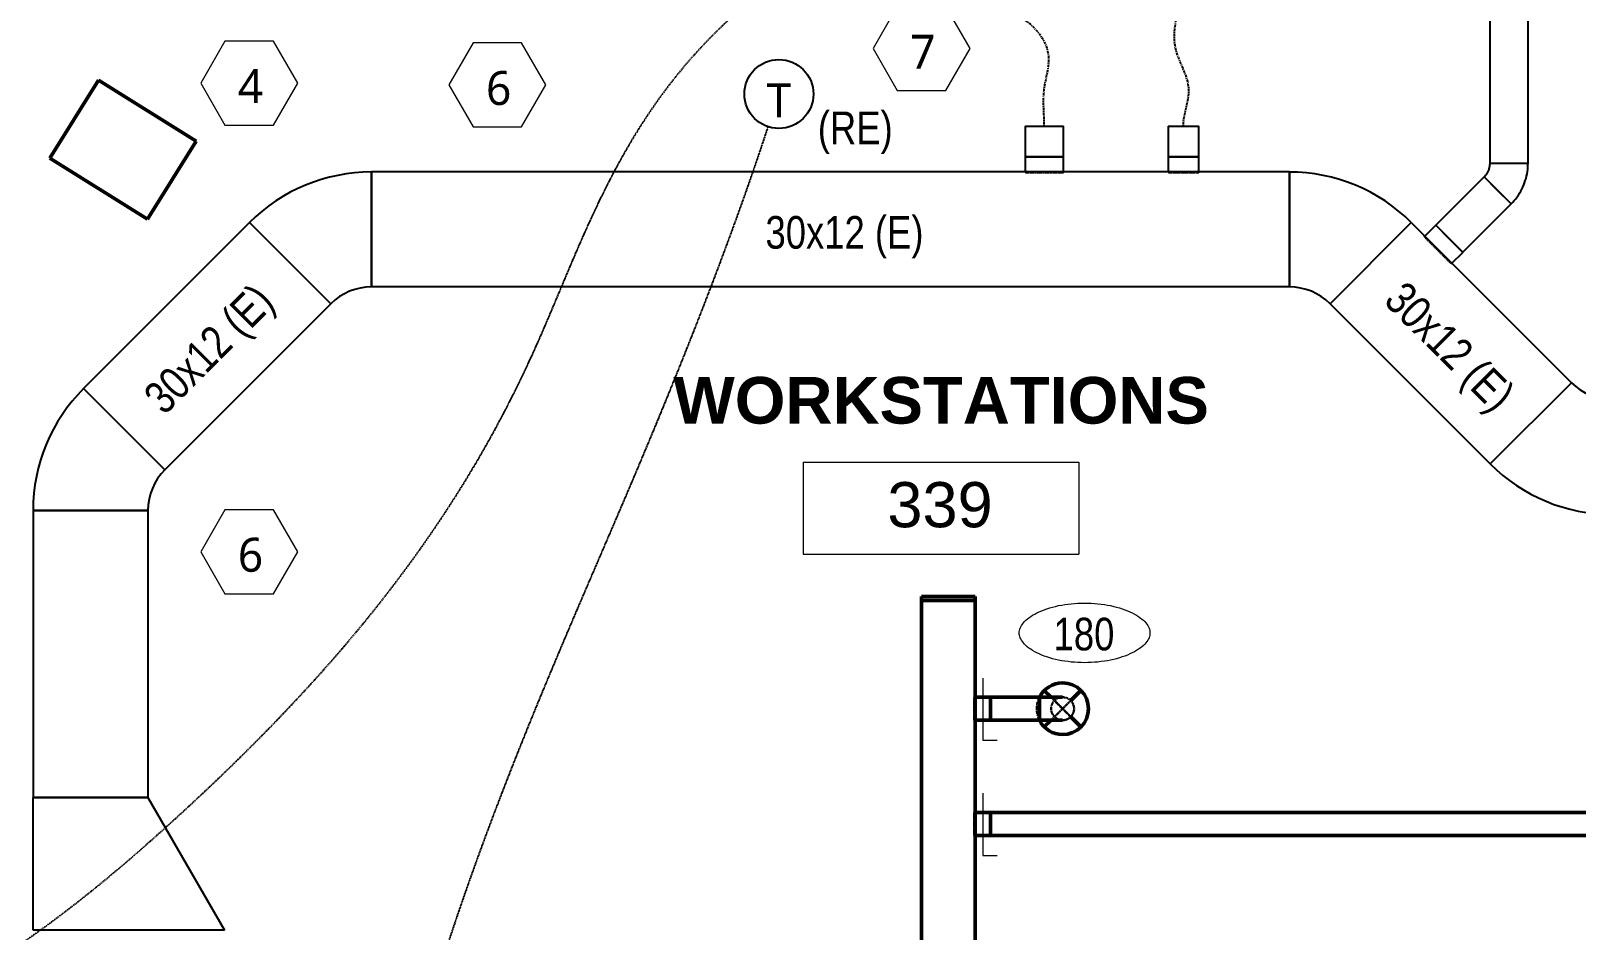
# Model space of a CAD drawing. Header units: inches. Extents: x 12453 to 15257, y -272 to 1517.
# Drawn here: x 12744.2 to 13147.6, y 471.5 to 706.3 of the extents above; entities that cross this region are included whole.
import ezdxf

# ---------------------------------------------------------------- set-up
doc = ezdxf.new("R2010")
doc.units = ezdxf.units.IN
doc.header["$MEASUREMENT"] = 0
for name, pattern in [('_ Hidden  _below_ behind_ beyond_', [0.09375, 0.0625, -0.03125]), ('Center', [1.25, 0.25, -0.1875, 0.625, -0.1875]), ('Dash', [0.25, 0.125, -0.125]), ('Hidden 1_16_', [0.09375, 0.0625, -0.03125])]:
    doc.linetypes.add(name, pattern=pattern)
for name, color, linetype, lineweight in [('A-ANNO-NOTE', 131, 'Continuous', 20), ('A-AREA-IDEN', 2, 'Continuous', 20), ('A-DETL', 90, 'Continuous', 9), ('A-DETL-DEMO', 6, 'Continuous', 18), ('G-ANNO-TEXT', 231, 'Continuous', 9), ('M-EQPM', 50, 'Continuous', 18), ('M-EQPM-HDLN', 50, 'Continuous', 18), ('M-HVAC-CDFF', 50, 'Continuous', 50), ('M-HVAC-CDFF-IDEN', 2, 'Continuous', 20), ('M-HVAC-DUCT', 70, 'Continuous', 18), ('M-HVAC-DUCT-ANNO', 70, 'Continuous', 18), ('M-HVAC-DUCT-CNTR', 70, 'Continuous', 18), ('M-HVAC-DUCT-IDEN', 70, 'Continuous', 20)]:
    doc.layers.add(name, color=color, linetype=linetype, lineweight=lineweight)
doc.styles.add('Arial', font='arial.ttf', dxfattribs={"height": 11.802395})
doc.styles.add('Arial_B', font='arialbd.ttf', dxfattribs={"height": 12.177074})
doc.styles.add('Swis721 BT', font='swiss.ttf', dxfattribs={"width": 0.8, "height": 8.514638})
doc.styles.add('Trebuchet MS', font='trebuc.ttf', dxfattribs={"height": 8.861538})

# ---------------------------------------------------------------- blocks, each defined once
blk = doc.blocks.new('Rectangular Elbow - Radius - 1 W-2773806-3RD FLOOR PLAN - NEW')
at = {"layer": 'M-HVAC-DUCT', "lineweight": 25}
for p, q in [((-1.82, 19.39), (19.39, -1.82)), ((-12.43, -15), (-12.43, 15))]:
    blk.add_line(p, q, dxfattribs=at)
for radius in [15, 45]:
    blk.add_arc((-12.43, 30), radius, 270, 315, dxfattribs=at)
blk = doc.blocks.new('Nailor D35SST 3-10 - Nailor D35SST 3-10-3150731-3RD FLOOR PLAN - NEW')
at = {"layer": 'M-EQPM', "lineweight": 25}
for p, q in [((-24, -13.5), (-24, 20.5)), ((-9, 20.5), (-24, 20.5)), ((-9, 20.5), (-9, -13.5)), ((9, 20.5), (-9, 20.5)), ((-9, 20.5), (-9, -20.5)), ((9, -20.5), (9, 20.5)), ((15, 16.5), (9, 16.5)), ((15, -1.5), (15, 16.5)), ((9, -1.5), (15, -1.5)), ((15, -1.5), (9, -1.5)), ((15, -19.5), (15, -1.5)), ((-24, -13.5), (-9, -13.5)), ((9, -19.5), (15, -19.5)), ((-9, -20.5), (9, -20.5)), ((-5, -20.5), (-5, -24.5)), ((5, -24.5), (5, -20.5)), ((5, -24.5), (-5, -24.5))]:
    blk.add_line(p, q, dxfattribs=at)
at = {"layer": 'M-EQPM-HDLN', "linetype": 'Dash', "lineweight": 25}
for p, q in [((15, 16.5), (51, 16.5)), ((51, 16.5), (51, -19.5)), ((51, -19.5), (15, -19.5))]:
    blk.add_line(p, q, dxfattribs=at)
blk = doc.blocks.new('Round Elbow - 1 D-V132-3RD FLOOR PLAN - NEW')
at = {"layer": 'M-HVAC-DUCT', "lineweight": 25}
for p, q in [((-4.14, 0), (-4.14, 5)), ((-0.61, 6.46), (2.93, 2.93)), ((2.93, 2.93), (6.46, -0.61)), ((-4.14, -5), (-4.14, 0))]:
    blk.add_line(p, q, dxfattribs=at)
at = {"layer": 'M-HVAC-DUCT', "lineweight": 25, "flags": 128}
for points in [[(-0.61, 6.46), (-0.75, 6.33), (-0.9, 6.19), (-1.06, 6.07), (-1.22, 5.95), (-1.38, 5.83), (-1.55, 5.73), (-1.72, 5.63), (-1.9, 5.53), (-2.08, 5.45), (-2.26, 5.37), (-2.45, 5.3), (-2.64, 5.23), (-2.83, 5.18), (-3.02, 5.13), (-3.22, 5.09), (-3.42, 5.05), (-3.62, 5.03), (-3.82, 5.01), (-4.02, 5), (-4.14, 5)], [(-4.14, -5), (-3.54, -4.99), (-2.94, -4.95), (-2.35, -4.89), (-1.75, -4.81), (-1.16, -4.7), (-0.58, -4.57), (0, -4.42), (0.58, -4.24), (1.14, -4.04), (1.7, -3.82), (2.25, -3.57), (2.78, -3.3), (3.31, -3.02), (3.83, -2.71), (4.33, -2.38), (4.82, -2.03), (5.29, -1.66), (5.75, -1.28), (6.19, -0.87), (6.46, -0.61)]]:
    blk.add_lwpolyline(points, dxfattribs=at)
blk = doc.blocks.new('Rectangular Transition - Angle - 30 Degree-2800869-3RD FLOOR PLAN - NEW')
at = {"layer": 'M-HVAC-DUCT', "lineweight": 25}
for p, q in [((0, 15), (34.64, 35)), ((34.64, 35), (34.64, -15)), ((0, -15), (0, 15)), ((34.64, -15), (0, -15))]:
    blk.add_line(p, q, dxfattribs=at)
blk = doc.blocks.new('Rectangular Endcap - Standard-2790448-3RD FLOOR PLAN - NEW')
at = {"layer": 'M-HVAC-DUCT', "lineweight": 50}
for p, q in [((0, -7), (0, 7)), ((0, 7), (1, 7)), ((1, 7), (1, -7)), ((1, -7), (0, -7))]:
    blk.add_line(p, q, dxfattribs=at)
blk = doc.blocks.new('Round Takeoff - Standard-2784759-3RD FLOOR PLAN - NEW')
at = {"layer": 'A-DETL-DEMO', "linetype": 'Hidden 1_16_', "lineweight": 25}
for p, q in [((-0.24, 4), (0, 4)), ((-0.24, 4), (-0.24, 0)), ((-0.24, 0), (-0.24, -4)), ((0, -4), (-0.24, -4))]:
    blk.add_line(p, q, dxfattribs=at)
at = {"layer": 'M-HVAC-DUCT', "lineweight": 25}
for p, q in [((0, 4), (4, 4)), ((4, 0), (4, 4)), ((4, -4), (4, 0)), ((4, -4), (0, -4))]:
    blk.add_line(p, q, dxfattribs=at)
blk = doc.blocks.new('Round Takeoff - Standard-V209-3RD FLOOR PLAN - NEW')
at = {"layer": 'A-DETL-DEMO', "linetype": 'Hidden 1_16_', "lineweight": 25}
for p, q in [((-0.24, 5), (0, 5)), ((-0.24, 5), (-0.24, 0)), ((-0.24, 0), (-0.24, -5)), ((0, -5), (-0.24, -5))]:
    blk.add_line(p, q, dxfattribs=at)
at = {"layer": 'M-HVAC-DUCT', "lineweight": 25}
for p, q in [((0, 5), (4, 5)), ((4, 0), (4, 5)), ((4, -5), (4, 0)), ((4, -5), (0, -5))]:
    blk.add_line(p, q, dxfattribs=at)
blk = doc.blocks.new('Round Takeoff - Standard-2796406-3RD FLOOR PLAN - NEW')
at = {"layer": 'A-DETL-DEMO', "linetype": 'Hidden 1_16_', "lineweight": 25}
for p, q in [((-0.24, 5), (0, 5)), ((-0.24, 5), (-0.24, 0)), ((-0.24, 0), (-0.24, -5)), ((0, -5), (-0.24, -5))]:
    blk.add_line(p, q, dxfattribs=at)
at = {"layer": 'M-HVAC-DUCT', "lineweight": 25}
for p, q in [((0, 5), (4, 5)), ((4, 0), (4, 5)), ((4, -5), (4, 0)), ((4, -5), (0, -5))]:
    blk.add_line(p, q, dxfattribs=at)
blk = doc.blocks.new('Round Diffuser _R-OMNI_ - R-OMNI-06-V228-3RD FLOOR PLAN - NEW')
at = {"layer": 'A-DETL-DEMO', "linetype": 'Hidden 1_16_', "lineweight": 30}
for p, q in [((-3, 3), (2.12, -2.12)), ((3, 3), (-2.12, -2.12))]:
    blk.add_line(p, q, dxfattribs=at)
blk.add_arc((0, 0), 6.75, 63.4718, 116.5282, dxfattribs=at)
at = {"layer": 'M-HVAC-CDFF'}
for p, q in [((-4.77, 4.77), (-3, 3)), ((4.77, 4.77), (3, 3)), ((-2.12, -2.12), (-4.77, -4.77)), ((2.12, -2.12), (4.77, -4.77))]:
    blk.add_line(p, q, dxfattribs=at)
for start, end in [(116.5448, 180), (360, 63.4552), (180, 360)]:
    blk.add_arc((0, 0), 6.75, start, end, dxfattribs=at)
blk = doc.blocks.new('Round Elbow - 1 D-V232-3RD FLOOR PLAN - NEW')
at = {"layer": 'A-DETL-DEMO', "linetype": 'Hidden 1_16_', "lineweight": 30, "flags": 128}
for points in [[(12916.56, 436.3), (12916.54, 436.3), (12916.54, 436.3), (12916.54, 436.3)], [(12916.54, 430.3), (12916.54, 430.3), (12916.56, 430.3)]]:
    blk.add_lwpolyline(points, dxfattribs=at)
at = {"layer": 'A-DETL-DEMO', "linetype": 'Hidden 1_16_', "lineweight": 30}
for start, end in [(90, 180), (180, 270)]:
    blk.add_arc((12916.54, 433.3), 3, start, end, dxfattribs=at)
at = {"layer": 'M-HVAC-DUCT', "lineweight": 50}
for p, q in [((12922.54, 436.3), (12922.54, 433.3)), ((12922.54, 433.3), (12922.54, 430.3))]:
    blk.add_line(p, q, dxfattribs=at)
at = {"layer": 'M-HVAC-DUCT', "lineweight": 50, "flags": 128}
for points in [[(12922.54, 436.3), (12922.3, 436.3), (12922.06, 436.3), (12921.82, 436.3), (12921.58, 436.3), (12921.35, 436.3), (12921.11, 436.3), (12920.88, 436.3), (12920.65, 436.3), (12920.42, 436.3), (12920.2, 436.3), (12919.98, 436.3), (12919.77, 436.3), (12919.56, 436.3), (12919.35, 436.3), (12919.15, 436.3), (12918.95, 436.3), (12918.76, 436.3), (12918.58, 436.3), (12918.4, 436.3), (12918.23, 436.3), (12918.07, 436.3), (12917.91, 436.3), (12917.76, 436.3), (12917.62, 436.3), (12917.49, 436.3), (12917.36, 436.3), (12917.25, 436.3), (12917.14, 436.3), (12917.04, 436.3), (12916.94, 436.3), (12916.86, 436.3), (12916.79, 436.3), (12916.72, 436.3), (12916.67, 436.3), (12916.62, 436.3), (12916.59, 436.3), (12916.56, 436.3)], [(12916.56, 430.3), (12916.58, 430.3), (12916.61, 430.3), (12916.66, 430.3), (12916.71, 430.3), (12916.77, 430.3), (12916.84, 430.3), (12916.92, 430.3), (12917.01, 430.3), (12917.11, 430.3), (12917.22, 430.3), (12917.33, 430.3), (12917.45, 430.3), (12917.59, 430.3), (12917.72, 430.3), (12917.87, 430.3), (12918.03, 430.3), (12918.19, 430.3), (12918.36, 430.3), (12918.53, 430.3), (12918.71, 430.3), (12918.9, 430.3), (12919.1, 430.3), (12919.3, 430.3), (12919.5, 430.3), (12919.71, 430.3), (12919.92, 430.3), (12920.14, 430.3), (12920.36, 430.3), (12920.59, 430.3), (12920.82, 430.3), (12921.05, 430.3), (12921.28, 430.3), (12921.52, 430.3), (12921.75, 430.3), (12921.99, 430.3), (12922.23, 430.3), (12922.47, 430.3), (12922.54, 430.3)]]:
    blk.add_lwpolyline(points, dxfattribs=at)
blk = doc.blocks.new('Round Takeoff - Standard w_ VD-V234-3RD FLOOR PLAN - NEW')
at = {"layer": 'A-DETL-DEMO', "linetype": 'Hidden 1_16_', "lineweight": 30}
for p, q in [((0, 3), (-0.24, 3)), ((-0.24, 0), (-0.24, 3)), ((-0.24, -3), (-0.24, 0)), ((-0.24, -3), (0, -3))]:
    blk.add_line(p, q, dxfattribs=at)
at = {"layer": 'M-HVAC-DUCT'}
for p, q in [((2, 8), (2, -8.25)), ((2, -8.25), (5.75, -8.25))]:
    blk.add_line(p, q, dxfattribs=at)
at = {"layer": 'M-HVAC-DUCT', "lineweight": 50}
for p, q in [((4, 3), (0, 3)), ((4, 3), (4, 0)), ((0, -3), (4, -3)), ((4, 0), (4, -3))]:
    blk.add_line(p, q, dxfattribs=at)
blk = doc.blocks.new('Diffuser Tag - Diffuser Tag _GPI_ - Airflow Only-1174567-3RD FLOOR PLAN - NEW')
at = {"layer": 'M-HVAC-CDFF-IDEN'}
for points, knots in [([(-0.2734, 0), (-0.2734, 0.0021), (-0.273, 0.0065), (-0.2703, 0.0153), (-0.2634, 0.0269), (-0.2481, 0.0414), (-0.2191, 0.0592), (-0.1685, 0.0762), (-0.0956, 0.0835), (-0.0228, 0.0762), (0.0278, 0.0592), (0.0568, 0.0414), (0.0721, 0.0269), (0.079, 0.0153), (0.0817, 0.0065), (0.0821, 0.0021), (0.0821, 0)], [0, 0, 0, 0, 0.098175, 0.19635, 0.392699, 0.589049, 0.785398, 1.178097, 1.570796, 1.963495, 2.356194, 2.552544, 2.748894, 2.945243, 3.043418, 3.141593, 3.141593, 3.141593, 3.141593]), ([(0.0821, 0), (0.0821, -0.0021), (0.0817, -0.0065), (0.079, -0.0153), (0.0721, -0.0269), (0.0568, -0.0414), (0.0278, -0.0592), (-0.0228, -0.0762), (-0.0956, -0.0835), (-0.1685, -0.0762), (-0.2191, -0.0592), (-0.2481, -0.0414), (-0.2634, -0.0269), (-0.2703, -0.0153), (-0.273, -0.0065), (-0.2734, -0.0021), (-0.2734, 0)], [3.141593, 3.141593, 3.141593, 3.141593, 3.239767, 3.337942, 3.534292, 3.730641, 3.926991, 4.31969, 4.712389, 5.105088, 5.497787, 5.694137, 5.890486, 6.086836, 6.185011, 6.283185, 6.283185, 6.283185, 6.283185])]:
    blk.add_open_spline(points, degree=3, knots=knots, dxfattribs=at)
blk = doc.blocks.new('Room Tag - Room Tag-84095-3RD FLOOR PLAN - NEW')
at = {"layer": 'A-AREA-IDEN'}
for p, q in [((-0.375, -0.0625), (-0.375, -0.3125)), ((-0.375, -0.0625), (0.375, -0.0625)), ((0.375, -0.0625), (0.375, -0.3125)), ((-0.375, -0.3125), (0.375, -0.3125))]:
    blk.add_line(p, q, dxfattribs=at)
blk = doc.blocks.new('Note Hexagon - Note Hexagon - _GPI_-1528888-3RD FLOOR PLAN - NEW')
at = {"layer": 'A-ANNO-NOTE'}
for p, q in [((-0.0694, 0.1147), (-0.1353, 0.0005)), ((0.0625, 0.1147), (-0.0694, 0.1147)), ((0.1284, 0.0005), (0.0625, 0.1147)), ((-0.1353, 0.0005), (-0.0694, -0.1137)), ((0.0625, -0.1137), (0.1284, 0.0005)), ((-0.0694, -0.1137), (0.0625, -0.1137))]:
    blk.add_line(p, q, dxfattribs=at)

msp = doc.modelspace()

# ---------------------------------------------------------------- linework, layer by layer
at = {"layer": 'A-DETL', "lineweight": 25}
msp.add_circle((12939.48, 689.78), 9, dxfattribs=at)
at = {"layer": 'A-DETL', "linetype": '_ Hidden  _below_ behind_ beyond_', "lineweight": 25}
for points, knots in [([(12618.83, 440.35), (12687.47, 423.59), (12797.75, 505.35), (12878.06, 606.51), (12901.09, 695.88), (12948.25, 725.99)], [0, 0, 0, 0, 9.320218, 19.238564, 26.908517, 26.908517, 26.908517, 26.908517]), ([(12848.01, 197.55), (12816.75, 242.35), (12823.13, 417.07), (12898.16, 577.27), (12927.91, 654.39), (12936.69, 681.22)], [0, 0, 0, 0, 11.389456, 23.564429, 31.630691, 31.630691, 31.630691, 31.630691])]:
    msp.add_open_spline(points, degree=3, knots=knots, dxfattribs=at)
at = {"layer": 'M-HVAC-DUCT', "lineweight": 25}
for p, q in [((13125.04, 919.54), (13125.04, 671.68)), ((13135.04, 671.68), (13135.04, 919.54)), ((13003.76, 681.42), (13003.76, 673.42)), ((13003.76, 681.42), (13013.76, 681.42)), ((13013.76, 673.42), (13013.76, 681.42)), ((13041.07, 681.42), (13041.07, 673.42)), ((13041.07, 681.42), (13049.07, 681.42)), ((13049.07, 673.42), (13049.07, 681.42)), ((13013.76, 673.42), (13003.76, 673.42)), ((13049.07, 673.42), (13041.07, 673.42)), ((13135.04, 671.68), (13125.04, 671.68)), ((12833.11, 639.42), (12833.11, 669.42)), ((13072.75, 669.42), (12833.11, 669.42)), ((13072.75, 669.42), (13072.75, 639.42)), ((13123.57, 668.15), (13110.94, 655.52)), ((13123.57, 668.15), (13130.64, 661.07)), ((13118.02, 648.45), (13130.64, 661.07)), ((12801.29, 656.24), (12757.95, 612.9)), ((12801.29, 656.24), (12822.5, 635.03)), ((13083.35, 635.03), (13104.57, 656.24)), ((13104.57, 656.24), (13146.39, 614.42)), ((13118.02, 648.45), (13110.94, 655.52)), ((13072.75, 639.42), (12833.11, 639.42)), ((12822.5, 635.03), (12779.16, 591.69)), ((13083.35, 635.03), (13125.18, 593.2)), ((13146.39, 614.42), (13125.18, 593.2)), ((12779.16, 591.69), (12757.95, 612.9)), ((12744.77, 581.08), (12774.77, 581.08)), ((12744.77, 581.08), (12744.77, 506.15)), ((12774.77, 581.08), (12774.77, 506.15)), ((12774.77, 506.15), (12744.77, 506.15))]:
    msp.add_line(p, q, dxfattribs=at)
at = {"layer": 'M-HVAC-DUCT', "lineweight": 50}
for p, q in [((12749.16, 673.04), (12761.88, 693.39)), ((12787.32, 677.49), (12761.88, 693.39)), ((12787.32, 677.49), (12774.61, 657.14)), ((12774.61, 657.14), (12749.16, 673.04)), ((12976.73, 557.57), (12990.73, 557.57)), ((12976.73, 557.57), (12976.73, 350)), ((12990.73, 350), (12990.73, 557.57)), ((13007.54, 532.3), (12994.73, 532.3)), ((12994.73, 526.3), (12994.73, 532.3)), ((13007.54, 532.3), (13007.54, 526.3)), ((12994.73, 526.3), (13007.54, 526.3)), ((13198.54, 502.23), (12994.73, 502.23)), ((12994.73, 496.23), (12994.73, 502.23)), ((12994.73, 496.23), (13198.54, 496.23))]:
    msp.add_line(p, q, dxfattribs=at)
at = {"layer": 'M-HVAC-DUCT-ANNO', "linetype": 'Hidden 1_16_', "lineweight": 30}
for p, q in [((13011.42, 531.42), (13015.66, 527.18)), ((13015.66, 531.42), (13011.42, 527.18))]:
    msp.add_line(p, q, dxfattribs=at)
for start, end in [(0, 180), (180, 0)]:
    msp.add_arc((13013.54, 529.3), 3, start, end, dxfattribs=at)
at = {"layer": 'M-HVAC-DUCT-CNTR', "linetype": 'Center', "lineweight": 25}
for points, knots in [([(13045.07, 681.42), (13045.07, 684.64), (13048.5, 691.68), (13040, 703.48), (13045.86, 715.89), (13045.07, 724.3), (13045.07, 727.05)], [0, 0, 0, 0, 0.804336, 1.76067, 3.180111, 3.867523, 3.867523, 3.867523, 3.867523]), ([(13008.76, 681.42), (13008.76, 684.64), (13007.98, 690.7), (13011.59, 700.93), (13004.35, 710.08), (12990.29, 715.59), (12991.38, 716.81), (12987.99, 720.2)], [0, 0, 0, 0, 0.805066, 1.523395, 2.523, 3.425188, 4.623139, 4.623139, 4.623139, 4.623139])]:
    msp.add_open_spline(points, degree=3, knots=knots, dxfattribs=at)

# ---------------------------------------------------------------- block references
at = {"layer": 'A-ANNO-NOTE', "xscale": 96, "yscale": 96, "zscale": 96}
for p in [(12977.04, 701.58), (12801.53, 692.57), (12866.32, 692.09), (12801.53, 570.25)]:
    msp.add_blockref('Note Hexagon - Note Hexagon - _GPI_-1528888-3RD FLOOR PLAN - NEW', p, dxfattribs=at)
at = {"layer": 'A-AREA-IDEN', "xscale": 95.99999999999994, "yscale": 95.99999999999994, "zscale": 95.99999999999994}
msp.add_blockref('Room Tag - Room Tag-84095-3RD FLOOR PLAN - NEW', (12981.81, 599.66), dxfattribs=at)
at = {"layer": 'M-EQPM', "lineweight": 25, "rotation": 44.99999999999949}
msp.add_blockref('Nailor D35SST 3-10 - Nailor D35SST 3-10-3150731-3RD FLOOR PLAN - NEW', (12970.67, 737.52), dxfattribs=at)
at = {"layer": 'M-HVAC-CDFF', "linetype": 'Hidden 1_16_', "lineweight": 30, "extrusion": (0, 0, -1), "rotation": 270.0000000000008}
msp.add_blockref('Round Diffuser _R-OMNI_ - R-OMNI-06-V228-3RD FLOOR PLAN - NEW', (-13013.54, 529.3), dxfattribs=at)
at = {"layer": 'M-HVAC-CDFF-IDEN', "xscale": 95.99999999999994, "yscale": 95.99999999999994, "zscale": 95.99999999999994}
msp.add_blockref('Diffuser Tag - Diffuser Tag _GPI_ - Airflow Only-1174567-3RD FLOOR PLAN - NEW', (13028.47, 549.1), dxfattribs=at)
at = {"layer": 'M-HVAC-DUCT', "lineweight": 25}
for name, p, rotation in [('Rectangular Elbow - Radius - 1 W-2773806-3RD FLOOR PLAN - NEW', (13085.17, 654.42), 134.9999999999999), ('Round Elbow - 1 D-V132-3RD FLOOR PLAN - NEW', (13130.04, 667.54), 45.00000000001099), ('Rectangular Elbow - Radius - 1 W-2773806-3RD FLOOR PLAN - NEW', (12820.68, 654.42), 180), ('Rectangular Elbow - Radius - 1 W-2773806-3RD FLOOR PLAN - NEW', (13144.57, 595.02), 314.9999999999993), ('Rectangular Elbow - Radius - 1 W-2773806-3RD FLOOR PLAN - NEW', (12759.77, 593.51), 224.9999999999994), ('Rectangular Transition - Angle - 30 Degree-2800869-3RD FLOOR PLAN - NEW', (12759.77, 506.15), 270)]:
    msp.add_blockref(name, p, dxfattribs=dict(at, rotation=rotation))
at = {"layer": 'M-HVAC-DUCT', "linetype": 'Hidden 1_16_', "lineweight": 25, "extrusion": (0, 0, -1)}
for name, p, rotation in [('Round Takeoff - Standard-V209-3RD FLOOR PLAN - NEW', (-13008.76, 669.42), 90), ('Round Takeoff - Standard-2784759-3RD FLOOR PLAN - NEW', (-13045.07, 669.42), 90), ('Round Takeoff - Standard-2796406-3RD FLOOR PLAN - NEW', (-13111.65, 649.15), 135.0000000000002)]:
    msp.add_blockref(name, p, dxfattribs=dict(at, rotation=rotation))
at = {"layer": 'M-HVAC-DUCT', "lineweight": 50, "rotation": 90}
msp.add_blockref('Rectangular Endcap - Standard-2790448-3RD FLOOR PLAN - NEW', (12983.73, 557.57), dxfattribs=at)
at = {"layer": 'M-HVAC-DUCT', "linetype": 'Hidden 1_16_', "lineweight": 30}
for p in [(12990.73, 529.3), (12990.73, 499.23)]:
    msp.add_blockref('Round Takeoff - Standard w_ VD-V234-3RD FLOOR PLAN - NEW', p, dxfattribs=at)
at = {"layer": 'M-HVAC-DUCT', "linetype": 'Hidden 1_16_', "lineweight": 30, "rotation": 180}
msp.add_blockref('Round Elbow - 1 D-V232-3RD FLOOR PLAN - NEW', (25930.07, 962.6), dxfattribs=at)

# ---------------------------------------------------------------- texts
at = {"layer": 'A-ANNO-NOTE', "lineweight": 9, "char_height": 8.86, "width": 7.668, "attachment_point": 2, "line_spacing_factor": 1.032839, "style": 'Trebuchet MS'}
for s, insert in [('7', (12977.04, 705.25)), ('4', (12801.53, 696.25)), ('6', (12866.32, 695.77)), ('6', (12801.53, 573.92))]:
    msp.add_mtext(s, dxfattribs=dict(at, insert=insert))
at = {"layer": 'A-AREA-IDEN', "lineweight": 9, "attachment_point": 2, "line_spacing_factor": 0.938532}
for s, insert, char_height, width, style in [('WORKSTATIONS', (12981.82, 615.91), 12.1771, 161.856, 'Arial_B'), ('339', (12981.54, 588.47), 11.802, 32.832, 'Arial')]:
    msp.add_mtext(s, dxfattribs=dict(at, insert=insert, char_height=char_height, width=width, style=style))
at = {"layer": 'G-ANNO-TEXT', "color": 7, "attachment_point": 1}
for s, insert, char_height, width, line_spacing_factor, style in [('T', (12936.29, 692.57), 8.86, 8.424, 1.032839, 'Trebuchet MS'), ('(RE)', (12949.63, 685.2), 8.515, 22.356, 1.00667, 'Swis721 BT')]:
    msp.add_mtext(s, dxfattribs=dict(at, insert=insert, char_height=char_height, width=width, line_spacing_factor=line_spacing_factor, style=style))
at = {"layer": 'M-HVAC-CDFF-IDEN', "lineweight": 9, "insert": (13019.12, 553.05), "char_height": 8.515, "width": 18.792, "attachment_point": 2, "line_spacing_factor": 1.00667, "style": 'Swis721 BT'}
msp.add_mtext('180', dxfattribs=at)
at = {"layer": 'M-HVAC-DUCT-IDEN', "lineweight": 9, "insert": (12956.6, 657.92), "char_height": 8.515, "width": 48.384, "attachment_point": 2, "line_spacing_factor": 1.00667, "style": 'Swis721 BT'}
msp.add_mtext('30x12 (E)', dxfattribs=at)
at = {"layer": 'M-HVAC-DUCT-IDEN', "lineweight": 9, "char_height": 8.515, "width": 48.384, "attachment_point": 2, "line_spacing_factor": 1.00667, "style": 'Swis721 BT'}
for insert, rotation in [((12787.61, 626.31), 45), ((13117.68, 626.87), 315)]:
    msp.add_mtext('30x12 (E)', dxfattribs=dict(at, insert=insert, rotation=rotation))

doc.saveas('drawing.dxf')
